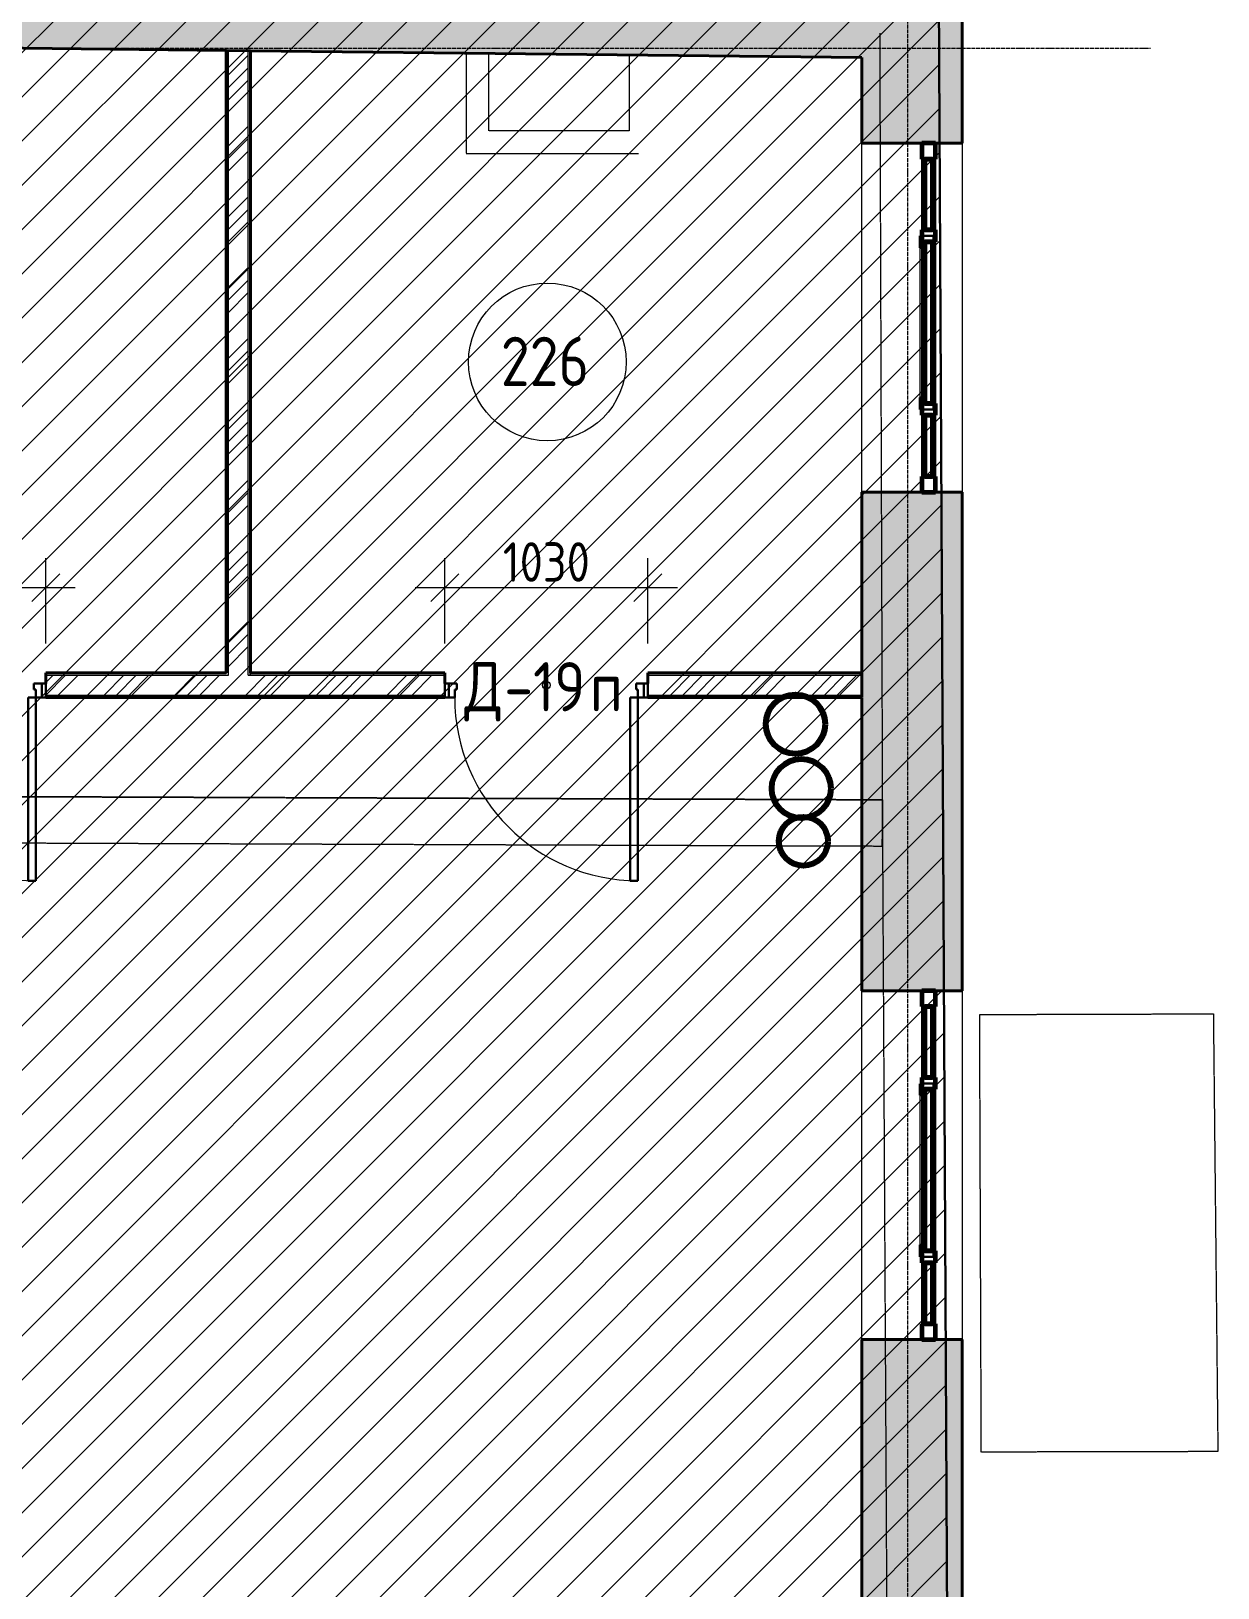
# Model space of a CAD drawing. Header units: millimetres. Extents: x -11886 to 379896, y -8130 to 47743.
# Drawn here: x 159600 to 165622, y 29195 to 37093 of the extents above; entities that cross this region are included whole.
import ezdxf

# ---------------------------------------------------------------- set-up
doc = ezdxf.new("R2010")
doc.units = ezdxf.units.MM
for name, pattern in [('ADSK_Линия сетки', [25, 20, -2.5, 0, -2.5]), ('ADSK_Сверху', [4.5, 3, -1.5]), ('ADSK_Снесено', [4.5, 3, -1.5])]:
    doc.linetypes.add(name, pattern=pattern)
for name, color, linetype, lineweight, true_color in [('_ Окна', 5, 'Continuous', 30, 0x0000ff), ('Витраж', 5, 'Continuous', 18, 0x0000ff), ('Двери', 5, 'Continuous', 18, 0x0000ff), ('Окна', 5, 'Continuous', 18, 0x0000ff), ('Панели витража', 5, 'Continuous', 18, 0x0000ff), ('планы со стояками отопление_dwg', 7, 'Continuous', 9, 0x767676), ('Стены внутренние', 5, 'Continuous', 18, 0x0000ff), ('Стены наружные', 1, 'ADSK_Снесено', 18, 0xff0000), ('Стены штриховка', 5, 'Continuous', 18, 0x0000ff)]:
    doc.layers.add(name, color=color, linetype=linetype, lineweight=lineweight, true_color=true_color)
for name, color, linetype, lineweight in [('Каркас', 7, 'Continuous', 18), ('Марки дверей', 7, 'Continuous', 20), ('Марки помещений', 7, 'Continuous', 20), ('Оси', 7, 'Continuous', 9), ('Перекрытие', 7, 'Continuous', 18), ('Размеры', 7, 'Continuous', 9), ('стояки', 7, 'Continuous', 9)]:
    doc.layers.add(name, color=color, linetype=linetype, lineweight=lineweight)
doc.styles.add('GOST Common_1', font='GOST_Common.ttf', dxfattribs={"width": 0.9, "height": 200})
doc.dimstyles.new('ADSK_Основной_2_мм_Округление_до_1_мм', dxfattribs={"dimscale": 304.8, "dimtxt": 201.142999, "dimasz": 0.463911, "dimexe": 0.492126, "dimexo": 0.492126, "dimgap": 0.098425, "dimtad": 1, "dimdec": 0, "dimdsep": 46, "dimtxsty": 'GOST Common_1', "dimblk1": 'OBLIQUE', "dimblk2": 'OBLIQUE', "dimsah": 1, "dimcen": 0.09, "dimdle": 0.492126, "dimazin": 2, "dimtfac": 1, "dimtdec": 4, "dimtix": 1, "dimtmove": 0, "dimatfit": 3, "dimfxl": 1, "dimtvp": 1, "dimtolj": 1, "dimtzin": 0, "dimlwd": 20, "dimlwe": 20, "dimarcsym": 2})
pattern_1 = [(45, (108139.4, 150), (-179.6051, 179.6051), []), (45, (108202.9, 150), (0, 359.2102), []), (45, (108075.9, 150), (0, 359.2102), [])]

# ---------------------------------------------------------------- blocks, each defined once
blk = doc.blocks.new('Прямоугольный импост - 70х20_60мм-1426008-02 План 2-го этажа маркировочный')
at = {"layer": 'Витраж', "color": 161, "linetype": 'ADSK_Сверху', "true_color": 0xaaaaff}
for p, q in [((55980.5, 30724.7), (55980.5, 30694.7)), ((56050.5, 30724.7), (56050.5, 30694.7)), ((55980.5, 30384.7), (55980.5, 30304.7)), ((56050.5, 30384.7), (56050.5, 30304.7)), ((55980.5, 30304.7), (56050.5, 30304.7))]:
    blk.add_line(p, q, dxfattribs=at)
blk = doc.blocks.new('Прямоугольный импост - 70х20_60мм-1424475-02 План 2-го этажа маркировочный')
at = {"layer": 'Витраж', "color": 161, "linetype": 'ADSK_Сверху', "true_color": 0xaaaaff}
for p, q in [((-80, 35), (0, 35)), ((0, 35), (0, -35)), ((0, -35), (-80, -35))]:
    blk.add_line(p, q, dxfattribs=at)
blk = doc.blocks.new('Прямоугольный импост - 70х20_60мм-1424476-02 План 2-го этажа маркировочный')
at = {"layer": 'Витраж', "color": 161, "linetype": 'ADSK_Сверху', "true_color": 0xaaaaff}
for p, q in [((0, 35), (-80, 35)), ((0, -35), (0, 35)), ((-80, -35), (0, -35))]:
    blk.add_line(p, q, dxfattribs=at)
blk = doc.blocks.new('Прямоугольный импост - 70х20_60мм-1225111-02 План 2-го этажа маркировочный')
at = {"layer": 'Витраж', "color": 161, "linetype": 'ADSK_Сверху', "true_color": 0xaaaaff}
for p, q in [((40165.6, 2434.5), (40135.6, 2434.5)), ((41015.6, 2434.5), (40985.6, 2434.5)), ((40165.6, 2364.5), (40135.6, 2364.5)), ((41015.6, 2364.5), (40985.6, 2364.5))]:
    blk.add_line(p, q, dxfattribs=at)
blk = doc.blocks.new('Витраж-тент со смещением вовне - 60мм 30 сдвиг-1466942-02 План 2-го этажа маркировочный')
at = {"layer": '_ Окна', "color": 161, "linetype": 'ADSK_Сверху', "true_color": 0xaaaaff}
for p, q in [((-440, 25), (-440, -45)), ((-440, 25), (-410, 25)), ((-440, -45), (-440, 25)), ((440, 25), (410, 25)), ((440, -45), (440, 25)), ((440, -45), (440, 25)), ((-380, -45), (-440, -45)), ((-380, -35), (-380, -45)), ((380, -35), (380, -45)), ((380, -45), (440, -45))]:
    blk.add_line(p, q, dxfattribs=at)
at = {"layer": 'Окна', "color": 161, "linetype": 'ADSK_Сверху', "true_color": 0xaaaaff}
blk.add_line((-380, -45), (380, -45), dxfattribs=at)
blk = doc.blocks.new('Прямоугольный импост - 70х20_60мм-1225113-02 План 2-го этажа маркировочный')
at = {"layer": 'Витраж', "color": 161, "linetype": 'ADSK_Сверху', "true_color": 0xaaaaff}
for p, q in [((41045.6, 2434.5), (41015.6, 2434.5)), ((41485.6, 2434.5), (41405.6, 2434.5)), ((41485.6, 2364.5), (41485.6, 2434.5)), ((41045.6, 2364.5), (41015.6, 2364.5)), ((41485.6, 2364.5), (41405.6, 2364.5))]:
    blk.add_line(p, q, dxfattribs=at)
blk = doc.blocks.new('Прямоугольный импост - 70х60мм-1424473-02 План 2-го этажа маркировочный')
at = {"layer": 'Витраж', "color": 161, "linetype": 'ADSK_Сверху', "true_color": 0xaaaaff}
for p, q in [((-30, 35), (30, 35)), ((30, -35), (-30, -35))]:
    blk.add_line(p, q, dxfattribs=at)
blk = doc.blocks.new('Прямоугольный импост - 70х60мм-1225009-02 План 2-го этажа маркировочный')
at = {"layer": 'Витраж', "color": 161, "linetype": 'ADSK_Сверху', "true_color": 0xaaaaff}
for p, q in [((41045.6, 2434.5), (41045.6, 2364.5)), ((41405.6, 2434.5), (41045.6, 2434.5)), ((41405.6, 2364.5), (41405.6, 2434.5)), ((41405.6, 2364.5), (41045.6, 2364.5))]:
    blk.add_line(p, q, dxfattribs=at)
blk = doc.blocks.new('Прямоугольный импост - 70х60мм-1426010-02 План 2-го этажа маркировочный')
at = {"layer": 'Витраж', "color": 161, "linetype": 'ADSK_Сверху', "true_color": 0xaaaaff}
for p, q in [((56050.5, 30694.7), (55980.5, 30694.7)), ((55980.5, 30694.7), (55980.5, 30384.7)), ((56050.5, 30694.7), (56050.5, 30384.7)), ((55980.5, 30384.7), (56050.5, 30384.7))]:
    blk.add_line(p, q, dxfattribs=at)
blk = doc.blocks.new('Прямоугольный импост - 70х60мм-1242018-02 План 2-го этажа маркировочный')
at = {"layer": 'Витраж', "color": 161, "linetype": 'ADSK_Сверху', "true_color": 0xaaaaff}
for p, q in [((40165.6, 2434.5), (40165.6, 2364.5)), ((40985.6, 2434.5), (40165.6, 2434.5)), ((40985.6, 2364.5), (40985.6, 2434.5)), ((40985.6, 2364.5), (40165.6, 2364.5))]:
    blk.add_line(p, q, dxfattribs=at)
blk = doc.blocks.new('Системная панель - _AR_Стекло_40мм_привязка по центру-V168-02 План 2-го этажа маркировочный')
at = {"layer": 'Панели витража', "color": 1, "lineweight": 60, "true_color": 0xff0000}
for p, q in [((180, 20), (-180, 20)), ((-180, 20), (-180, -20)), ((180, -20), (180, 20)), ((-180, -20), (180, -20))]:
    blk.add_line(p, q, dxfattribs=at)
blk = doc.blocks.new('Прямоугольный импост - 70х40_60мм-V8-02 План 2-го этажа маркировочный')
at = {"layer": 'Витраж'}
for p, q in [((41045.6, 2434.5), (41405.6, 2434.5)), ((41045.6, 2364.5), (41405.6, 2364.5))]:
    blk.add_line(p, q, dxfattribs=at)
blk = doc.blocks.new('Прямоугольный импост - 70х20_60мм-V169-02 План 2-го этажа маркировочный')
at = {"layer": 'Витраж', "color": 1, "lineweight": 60, "true_color": 0xff0000}
for p, q in [((-80, 35), (0, 35)), ((-80, -35), (-80, 35)), ((0, 35), (0, -35)), ((0, -35), (-80, -35))]:
    blk.add_line(p, q, dxfattribs=at)
blk = doc.blocks.new('Прямоугольный импост - 70х20_60мм-V170-02 План 2-го этажа маркировочный')
at = {"layer": 'Витраж', "color": 1, "lineweight": 60, "true_color": 0xff0000}
for p, q in [((0, 35), (-80, 35)), ((-80, 35), (-80, -35)), ((0, -35), (0, 35)), ((-80, -35), (0, -35))]:
    blk.add_line(p, q, dxfattribs=at)
blk = doc.blocks.new('Системная панель - _AR_Стекло_40мм_привязка по центру-1426011-02 План 2-го этажа маркировочный')
at = {"layer": 'Панели витража', "color": 1, "lineweight": 60, "true_color": 0xff0000}
for p, q in [((155, 20), (-155, 20)), ((-155, 20), (-155, -20)), ((155, -20), (155, 20)), ((-155, -20), (155, -20))]:
    blk.add_line(p, q, dxfattribs=at)
blk = doc.blocks.new('Прямоугольный импост - 70х40_60мм-1426009-02 План 2-го этажа маркировочный')
at = {"layer": 'Витраж'}
for p, q in [((55980.5, 30384.7), (55980.5, 30694.7)), ((56050.5, 30384.7), (56050.5, 30694.7))]:
    blk.add_line(p, q, dxfattribs=at)
blk = doc.blocks.new('Системная панель - _AR_Стекло_40мм_привязка по центру-V171-02 План 2-го этажа маркировочный')
at = {"layer": 'Панели витража', "color": 1, "lineweight": 60, "true_color": 0xff0000}
for p, q in [((410, 20), (-410, 20)), ((-410, 20), (-410, -20)), ((410, -20), (410, 20)), ((-410, -20), (410, -20))]:
    blk.add_line(p, q, dxfattribs=at)
blk = doc.blocks.new('Прямоугольный импост - 70х40_60мм-V46-02 План 2-го этажа маркировочный')
at = {"layer": 'Витраж'}
for p, q in [((-6006, 11012.9), (-6006, 10192.9)), ((-5936, 11012.9), (-5936, 10192.9))]:
    blk.add_line(p, q, dxfattribs=at)
blk = doc.blocks.new('Прямоугольный импост - 70х60мм-V172-02 План 2-го этажа маркировочный')
at = {"layer": 'Витраж', "color": 1, "lineweight": 60, "true_color": 0xff0000}
for p, q in [((-30, 35), (30, 35)), ((-30, -35), (-30, 35)), ((30, 35), (30, -35)), ((30, -35), (-30, -35))]:
    blk.add_line(p, q, dxfattribs=at)
blk = doc.blocks.new('Системная панель - _AR_Стекло_40мм_привязка по центру-V173-02 План 2-го этажа маркировочный')
at = {"layer": 'Панели витража', "color": 1, "lineweight": 60, "true_color": 0xff0000}
for p, q in [((180, 20), (-180, 20)), ((-180, 20), (-180, -20)), ((180, -20), (180, 20)), ((-180, -20), (180, -20))]:
    blk.add_line(p, q, dxfattribs=at)
blk = doc.blocks.new('Прямоугольный импост - 70х20_60мм-V174-02 План 2-го этажа маркировочный')
at = {"layer": 'Витраж', "color": 1, "lineweight": 60, "true_color": 0xff0000}
for p, q in [((-80, 35), (0, 35)), ((-80, -35), (-80, 35)), ((0, 35), (0, -35)), ((0, -35), (-80, -35))]:
    blk.add_line(p, q, dxfattribs=at)
blk = doc.blocks.new('Прямоугольный импост - 70х20_60мм-V175-02 План 2-го этажа маркировочный')
at = {"layer": 'Витраж', "color": 1, "lineweight": 60, "true_color": 0xff0000}
for p, q in [((0, 35), (-80, 35)), ((-80, 35), (-80, -35)), ((0, -35), (0, 35)), ((-80, -35), (0, -35))]:
    blk.add_line(p, q, dxfattribs=at)
blk = doc.blocks.new('Системная панель - _AR_Стекло_40мм_привязка по центру-V176-02 План 2-го этажа маркировочный')
at = {"layer": 'Панели витража', "color": 1, "lineweight": 60, "true_color": 0xff0000}
for p, q in [((155, 20), (-155, 20)), ((-155, 20), (-155, -20)), ((155, -20), (155, 20)), ((-155, -20), (155, -20))]:
    blk.add_line(p, q, dxfattribs=at)
blk = doc.blocks.new('Системная панель - _AR_Стекло_40мм_привязка по центру-V177-02 План 2-го этажа маркировочный')
at = {"layer": 'Панели витража', "color": 1, "lineweight": 60, "true_color": 0xff0000}
for p, q in [((410, 20), (-410, 20)), ((-410, 20), (-410, -20)), ((410, -20), (410, 20)), ((-410, -20), (410, -20))]:
    blk.add_line(p, q, dxfattribs=at)
blk = doc.blocks.new('Прямоугольный импост - 70х60мм-V178-02 План 2-го этажа маркировочный')
at = {"layer": 'Витраж', "color": 1, "lineweight": 60, "true_color": 0xff0000}
for p, q in [((-30, 35), (30, 35)), ((-30, -35), (-30, 35)), ((30, 35), (30, -35)), ((30, -35), (-30, -35))]:
    blk.add_line(p, q, dxfattribs=at)
blk = doc.blocks.new('AC_Дверь_Однопольная - Д-19п 1030х2200h-1983218-02 План 2-го этажа маркировочный')
at = {"layer": 'Двери', "lineweight": 30}
for p, q in [((-465, 992), (-425, 992)), ((-465, 62), (-465, 992)), ((-425, 992), (-425, 62)), ((-515, 62), (-495, 62)), ((-515, -8), (-515, 62)), ((-495, 62), (-465, 62)), ((-495, -8), (-495, 62)), ((-495, 62), (-495, -8)), ((-425, 62), (-465, 62)), ((-465, 62), (-465, 22)), ((-465, 22), (-455, 22)), ((-455, 22), (-455, -8)), ((455, 22), (465, 22)), ((455, -8), (455, 22)), ((465, 62), (495, 62)), ((465, 22), (465, 62)), ((495, 62), (495, -8)), ((495, 62), (515, 62)), ((495, -8), (495, 62)), ((515, 62), (515, -8)), ((-495, -8), (-515, -8)), ((-455, -8), (-495, -8)), ((495, -8), (455, -8)), ((515, -8), (495, -8))]:
    blk.add_line(p, q, dxfattribs=at)
at = {"layer": 'Двери'}
blk.add_arc((-465, 62), 930, 0, 90, dxfattribs=at)
blk = doc.blocks.new('планы со стояками отопление_dwg-1484427-02 План 2-го этажа маркировочный')
at = {"layer": 'стояки', "color": 6, "lineweight": 80, "true_color": 0xff00ff}
blk.add_circle((228595.6, 271983.7), 149.9, dxfattribs=at)
at = {"layer": 'стояки', "color": 116, "lineweight": 80, "true_color": 0x007f3f}
blk.add_circle((228624.8, 271657), 149.9, dxfattribs=at)
at = {"layer": 'стояки', "color": 246, "lineweight": 80, "true_color": 0x7f001f}
blk.add_circle((228635.6, 271389.8), 124.3, dxfattribs=at)
blk = doc.blocks.new('ADSK_Марка_Помещение_ОдноЗначение - Номер-247393-02 План 2-го этажа маркировочный')
at = {"layer": 'Марки помещений'}
blk.add_circle((0, 0), 4, dxfattribs=at)
blk = doc.blocks.new('_Oblique')
at = {"color": 0, "linetype": 'ByBlock', "lineweight": -2}
blk.add_line((-0.5, -0.5), (0.5, 0.5), dxfattribs=at)
blk = doc.blocks.new('*D1603')
at = {"layer": 'Defpoints', "color": 0, "transparency": 16777216}
for p in [(159674.7, 34269.9), (158644.7, 33837), (159674.7, 33837)]:
    blk.add_point(p, dxfattribs=at)
at = {"layer": 'Размеры', "color": 0, "lineweight": 20, "transparency": 16777216}
for p, q in [((158644.7, 33987), (158644.7, 34419.9)), ((159674.7, 33987), (159674.7, 34419.9)), ((158494.7, 34269.9), (159824.7, 34269.9))]:
    blk.add_line(p, q, dxfattribs=at)
at = {"layer": 'Размеры', "color": 0, "lineweight": 20, "transparency": 16777216, "xscale": 141.4, "yscale": 141.4, "zscale": 141.4, "rotation": 180}
blk.add_blockref('_Oblique', (158644.7, 34269.9), dxfattribs=at)
at = {"layer": 'Размеры', "color": 0, "lineweight": 20, "transparency": 16777216, "xscale": 141.4, "yscale": 141.4, "zscale": 141.4}
blk.add_blockref('_Oblique', (159674.7, 34269.9), dxfattribs=at)
at = {"layer": 'Размеры', "color": 0, "lineweight": 20, "transparency": 16777216, "insert": (159159.7, 34399.9), "char_height": 200, "width": 560.473, "attachment_point": 5, "style": 'GOST Common_1'}
blk.add_mtext('\\A1;1030', dxfattribs=at)
blk = doc.blocks.new('*D1604')
at = {"layer": 'Defpoints', "color": 0, "transparency": 16777216}
for p in [(162729.7, 34269.9), (161699.7, 33837), (162729.7, 33837)]:
    blk.add_point(p, dxfattribs=at)
at = {"layer": 'Размеры', "color": 0, "lineweight": 20, "transparency": 16777216}
for p, q in [((161699.7, 33987), (161699.7, 34419.9)), ((162729.7, 33987), (162729.7, 34419.9)), ((161549.7, 34269.9), (162879.7, 34269.9))]:
    blk.add_line(p, q, dxfattribs=at)
at = {"layer": 'Размеры', "color": 0, "lineweight": 20, "transparency": 16777216, "xscale": 141.4, "yscale": 141.4, "zscale": 141.4, "rotation": 180}
blk.add_blockref('_Oblique', (161699.7, 34269.9), dxfattribs=at)
at = {"layer": 'Размеры', "color": 0, "lineweight": 20, "transparency": 16777216, "xscale": 141.4, "yscale": 141.4, "zscale": 141.4}
blk.add_blockref('_Oblique', (162729.7, 34269.9), dxfattribs=at)
at = {"layer": 'Размеры', "color": 0, "lineweight": 20, "transparency": 16777216, "insert": (162214.7, 34399.9), "char_height": 200, "width": 560.473, "attachment_point": 5, "style": 'GOST Common_1'}
blk.add_mtext('\\A1;1030', dxfattribs=at)
blk = doc.blocks.new('ADSK_Марка_Дверь - Типоразмер_ADSK_Марка-58376-02 План 2-го этажа маркировочный')
at = {"layer": 'Марки дверей', "lineweight": 9}
blk.add_circle((0, 0), 0.2, dxfattribs=at)

msp = doc.modelspace()

# ---------------------------------------------------------------- hatches: boundary and pattern name
at = {"lineweight": 13, "true_color": 0x636466, "transparency": 33554559}
h = msp.add_hatch(dxfattribs=at)
h.set_pattern_fill('ANSI31', color=251, scale=50)
h.set_pattern_definition([(45, (108139.4, 85026.59), (-112.2532, 112.2532), [])])
h.paths.add_polyline_path([(158072.8, 8682.3), (164353.35, 8682.3), (164172.02, 43909.21), (154172.61, 43909.21), (154172.61, 21084.06), (154859.25, 21054.57), (154861.07, 11328.12), (108910.53, 11328.12), (108910.53, 8679.25), (108429.9, 8679.25), (108429.9, 456.79), (116412.4, 422.02), (116412.4, 2336.48), (127112.04, 2336.48), (127112.04, -2582.57), (139475.8, -2582.57), (139475.8, 2335.74), (150176.33, 2256.79), (150176.33, 300.23), (158072.8, 300.23)])
at = {"layer": 'Стены внутренние', "true_color": 0xc0c0c0}
h = msp.add_hatch(color=9, dxfattribs=at)
h.paths.add_polyline_path([(163814.86, 36958.95), (163814.86, 37338.97), (156779.73, 37418.65), (156776.22, 37038.67), (162872.27, 36969.62)])
h.paths.add_polyline_path([(155275.52, 37055.67), (155279.82, 37435.64), (154682.61, 37441.87), (154682.61, 37062.38), (155248.3, 37055.97)])
at = {"layer": 'Стены внутренние', "lineweight": 9}
h = msp.add_hatch(dxfattribs=at)
h.set_pattern_fill('FP_1', color=256, style=0, pattern_type=2)
h.set_pattern_definition(pattern_1)
h.paths.add_polyline_path([(160602.24, 33825.03), (160702.24, 33826.05), (160702.24, 36994.2), (160602.24, 36995.33), (160602.24, 33835.03)])
h = msp.add_hatch(dxfattribs=at)
h.set_pattern_fill('FP_1', color=256, style=0, pattern_type=2)
h.set_pattern_definition(pattern_1)
h.paths.add_polyline_path([(162847.84, 33725.03), (163814.86, 33725.03), (163814.86, 33825.03), (162729.74, 33825.03), (162729.74, 33725.03)])
h.paths.add_polyline_path([(159674.74, 33725.03), (161699.74, 33725.03), (161699.74, 33825.03), (159674.74, 33825.03), (159674.74, 33783.03)])
h.paths.add_polyline_path([(158644.74, 33725.03), (158644.74, 33825.03), (157671.79, 33825.03), (157672.44, 33725.03), (157683.48, 33725.03)])
at = {"layer": 'Стены наружные', "linetype": 'Continuous', "true_color": 0xc0c0c0}
h = msp.add_hatch(color=9, dxfattribs=at)
h.paths.add_polyline_path([(164324.86, 21011.32), (164324.86, 22148.71), (163814.86, 22148.71), (163814.86, 21013.68), (163982.97, 21012.9)])
h.paths.add_polyline_path([(164324.86, 23918.71), (164324.86, 26230.68), (163814.86, 26230.68), (163814.86, 23918.71), (163931.95, 23918.71)])
h.paths.add_polyline_path([(163931.95, 28000.68), (164324.86, 28000.68), (164324.86, 30454.66), (163814.86, 30454.66), (163814.86, 28000.68), (163880.78, 28000.68)])
h.paths.add_polyline_path([(163877.97, 32224.66), (164324.86, 32224.66), (164324.86, 34754.34), (163814.86, 34754.34), (163814.86, 32224.66), (163859.28, 32224.66)])
h.paths.add_polyline_path([(163847.58, 36524.34), (164324.86, 36524.34), (164324.86, 43909.21), (163814.86, 43909.21), (163814.86, 36524.34), (163838.32, 36524.34)])

# ---------------------------------------------------------------- linework, layer by layer
at = {"color": 251, "lineweight": 30, "true_color": 0x636466}
msp.add_lwpolyline([(154172.61, 21084.06), (154172.61, 43909.21), (164172.02, 43909.21), (164353.35, 8682.3), (158072.8, 8682.3), (158072.8, 300.23), (150176.33, 300.23), (150176.33, 2256.79), (139375.37, 2336.48), (139475.8, 2335.74), (139475.8, -2582.57), (127112.04, -2582.57), (127112.04, 2336.48), (116412.4, 2336.48), (116412.4, 422.02), (108429.9, 456.79), (108429.9, 8679.25)], dxfattribs=at)
at = {"layer": 'Каркас', "color": 253, "linetype": 'ADSK_Сверху', "true_color": 0xb2b2b2}
for q in [(157567.7, 33216.27), (163919.91, 33076.01)]:
    msp.add_line((163920.34, 33193.21), q, dxfattribs=at)
at = {"layer": 'Каркас', "color": 253, "linetype": 'ADSK_Сверху', "true_color": 0xaaaaaa}
for p, q in [((157567.7, 33216.27), (163920.34, 33193.21)), ((163919.48, 32958.81), (163920.34, 33193.21)), ((157566.85, 32981.87), (163919.48, 32958.81))]:
    msp.add_line(p, q, dxfattribs=at)
at = {"layer": 'Оси', "linetype": 'ADSK_Линия сетки'}
for p, q in [((164049.31, -4834.79), (164049.31, 44684.79)), ((97053.17, 37006.79), (165281.12, 37006.79))]:
    msp.add_line(p, q, dxfattribs=at)
at = {"layer": 'Перекрытие', "color": 9, "linetype": 'ADSK_Сверху', "true_color": 0xaad4d4}
for p, q in [((163906.17, 37082.4), (163919.91, 33076.01)), ((163919.91, 33076.01), (163984.86, 21116.56))]:
    msp.add_line(p, q, dxfattribs=at)
at = {"layer": 'Перекрытие', "color": 1, "linetype": 'ADSK_Снесено', "true_color": 0xff0000}
for p, q in [((164413.6, 32104.09), (165599.29, 32107.52)), ((164421.85, 29883.76), (164413.6, 32104.09)), ((165599.29, 32107.52), (165622.2, 29886.41)), ((165622.2, 29886.41), (164421.85, 29883.76))]:
    msp.add_line(p, q, dxfattribs=at)
at = {"layer": 'Стены внутренние', "color": 18, "lineweight": 40, "true_color": 0x000000}
for p, q in [((157650.94, 37028.76), (160590.24, 36995.47)), ((160590.24, 36995.47), (160590.24, 33837.03)), ((160712.24, 36994.09), (160592.24, 36995.45)), ((160714.24, 33837.03), (160714.24, 36994.07)), ((160714.24, 36994.07), (163814.86, 36958.95)), ((160590.24, 33837.03), (159674.74, 33837.03)), ((159674.74, 33837.03), (159674.74, 33783.03)), ((161699.74, 33837.03), (160714.24, 33837.03)), ((161699.74, 33783.03), (161699.74, 33837.03)), ((163814.86, 33837.03), (162729.74, 33837.03)), ((162729.74, 33837.03), (162729.74, 33783.03)), ((163814.86, 33715.03), (163814.86, 33835.03)), ((159674.74, 33713.03), (161699.74, 33713.03)), ((162729.74, 33713.03), (163814.86, 33713.03))]:
    msp.add_line(p, q, dxfattribs=at)
at = {"layer": 'Стены внутренние', "color": 18, "linetype": 'ADSK_Сверху', "true_color": 0x000000}
for p, q in [((161808.04, 36981.68), (161808.04, 36471.79)), ((161808.04, 36981.68), (161923.04, 36980.37)), ((161923.04, 36586.79), (161923.04, 36980.37)), ((162634.71, 36972.31), (162634.71, 36586.79)), ((162634.71, 36972.31), (162688.76, 36971.7)), ((162634.71, 36586.79), (161923.04, 36586.79)), ((161808.04, 36471.79), (162681.98, 36471.79))]:
    msp.add_line(p, q, dxfattribs=at)
at = {"layer": 'Стены наружные', "color": 18, "linetype": 'Continuous', "lineweight": 40, "true_color": 0x000000}
for p, q in [((164324.86, 36524.34), (164324.86, 43909.21)), ((163814.86, 36958.95), (163814.86, 36524.34)), ((163814.86, 36524.34), (164324.86, 36524.34)), ((164324.86, 34754.34), (163814.86, 34754.34)), ((163814.86, 34754.34), (163814.86, 33837.03)), ((164324.86, 32224.66), (164324.86, 34754.34)), ((163814.86, 33713.03), (163814.86, 32224.66)), ((163814.86, 32224.66), (164324.86, 32224.66)), ((164324.86, 30454.66), (163814.86, 30454.66)), ((163814.86, 30454.66), (163814.86, 28000.68)), ((164324.86, 28000.68), (164324.86, 30454.66))]:
    msp.add_line(p, q, dxfattribs=at)
at = {"layer": 'Стены наружные', "color": 18, "linetype": 'Continuous', "true_color": 0x000000}
for p, q in [((163814.86, 34754.34), (163814.86, 36524.34)), ((164324.86, 36524.34), (164324.86, 34754.34)), ((163814.86, 30454.66), (163814.86, 32224.66)), ((164324.86, 32224.66), (164324.86, 30454.66))]:
    msp.add_line(p, q, dxfattribs=at)
at = {"layer": 'Стены штриховка'}
for p, q in [((160592.24, 36995.45), (160590.24, 36995.47)), ((160592.24, 33835.03), (160592.24, 36995.45)), ((160602.24, 33825.03), (160602.24, 36995.33)), ((160702.24, 33825.03), (160702.24, 36994.2)), ((160714.24, 36994.07), (160712.24, 36994.09)), ((160712.24, 33825.03), (160712.24, 36994.09)), ((159674.74, 33835.03), (160592.24, 33835.03)), ((159674.74, 33825.03), (160602.24, 33825.03)), ((160702.24, 33825.03), (161699.74, 33825.03)), ((160714.24, 33825.03), (160714.24, 33837.03)), ((160714.24, 33835.03), (161699.74, 33835.03)), ((162729.74, 33835.03), (163814.86, 33835.03)), ((162729.74, 33825.03), (163814.86, 33825.03)), ((163814.86, 33835.03), (163814.86, 33837.03)), ((159674.74, 33725.03), (161699.74, 33725.03)), ((159674.74, 33715.03), (161699.74, 33715.03)), ((162729.74, 33725.03), (163814.86, 33725.03)), ((162729.74, 33715.03), (163814.86, 33715.03)), ((163814.86, 33713.03), (163814.86, 33715.03))]:
    msp.add_line(p, q, dxfattribs=at)

# ---------------------------------------------------------------- block references
at = {"layer": '_ Окна', "color": 161, "linetype": 'ADSK_Сверху', "true_color": 0xaaaaff, "rotation": 270.0000000000002}
for p in [(164154.86, 35614.34), (164154.86, 31314.66)]:
    msp.add_blockref('Витраж-тент со смещением вовне - 60мм 30 сдвиг-1466942-02 План 2-го этажа маркировочный', p, dxfattribs=at)
at = {"layer": 'Витраж', "color": 161, "linetype": 'ADSK_Сверху', "true_color": 0xaaaaff}
for name, p, rotation in [('Прямоугольный импост - 70х20_60мм-1424476-02 План 2-го этажа маркировочный', (164154.86, 36524.34), 90.00000000000024), ('Прямоугольный импост - 70х20_60мм-1225113-02 План 2-го этажа маркировочный', (166554.36, -4961.29), 90), ('Прямоугольный импост - 70х60мм-1225009-02 План 2-го этажа маркировочный', (166554.36, -4961.29), 90), ('Прямоугольный импост - 70х20_60мм-1225111-02 План 2-го этажа маркировочный', (166554.36, -4961.29), 90.00000000000058), ('Прямоугольный импост - 70х60мм-1242018-02 План 2-го этажа маркировочный', (166554.36, -4961.29), 90.00000000000058), ('Прямоугольный импост - 70х20_60мм-1424476-02 План 2-го этажа маркировочный', (164154.86, 32224.66), 90.00000000000024), ('Прямоугольный импост - 70х20_60мм-1225113-02 План 2-го этажа маркировочный', (166554.36, -9260.97), 90), ('Прямоугольный импост - 70х60мм-1225009-02 План 2-го этажа маркировочный', (166554.36, -9260.97), 90), ('Прямоугольный импост - 70х20_60мм-1225111-02 План 2-го этажа маркировочный', (166554.36, -9260.97), 90.00000000000058), ('Прямоугольный импост - 70х60мм-1242018-02 План 2-го этажа маркировочный', (166554.36, -9260.97), 90.00000000000058)]:
    msp.add_blockref(name, p, dxfattribs=dict(at, rotation=rotation))
at = {"layer": 'Витраж'}
for name, p, rotation in [('Прямоугольный импост - 70х20_60мм-V175-02 План 2-го этажа маркировочный', (164154.86, 36524.34), 90.00000000000024), ('Прямоугольный импост - 70х40_60мм-V8-02 План 2-го этажа маркировочный', (166554.36, -4961.29), 90), ('Прямоугольный импост - 70х40_60мм-V46-02 План 2-го этажа маркировочный', (158183.81, 46217.22), 180), ('Прямоугольный импост - 70х20_60мм-V170-02 План 2-го этажа маркировочный', (164154.86, 32224.66), 90.00000000000024), ('Прямоугольный импост - 70х40_60мм-V8-02 План 2-го этажа маркировочный', (166554.36, -9260.97), 90), ('Прямоугольный импост - 70х40_60мм-V46-02 План 2-го этажа маркировочный', (158183.81, 41917.54), 180)]:
    msp.add_blockref(name, p, dxfattribs=dict(at, rotation=rotation))
at = {"layer": 'Витраж', "color": 161, "linetype": 'ADSK_Сверху', "true_color": 0xaaaaff, "extrusion": (0, 0, -1), "rotation": 269.9999999999997}
for name, p in [('Прямоугольный импост - 70х60мм-1424473-02 План 2-го этажа маркировочный', (-164154.86, 36054.34)), ('Прямоугольный импост - 70х60мм-1424473-02 План 2-го этажа маркировочный', (-164154.86, 35174.34)), ('Прямоугольный импост - 70х20_60мм-1424475-02 План 2-го этажа маркировочный', (-164154.86, 34754.34)), ('Прямоугольный импост - 70х60мм-1424473-02 План 2-го этажа маркировочный', (-164154.86, 31754.66)), ('Прямоугольный импост - 70х60мм-1424473-02 План 2-го этажа маркировочный', (-164154.86, 30874.66)), ('Прямоугольный импост - 70х20_60мм-1424475-02 План 2-го этажа маркировочный', (-164154.86, 30454.66))]:
    msp.add_blockref(name, p, dxfattribs=at)
at = {"layer": 'Витраж', "extrusion": (0, 0, -1), "rotation": 269.9999999999997}
for name, p in [('Прямоугольный импост - 70х60мм-V178-02 План 2-го этажа маркировочный', (-164154.86, 36054.34)), ('Прямоугольный импост - 70х60мм-V178-02 План 2-го этажа маркировочный', (-164154.86, 35174.34)), ('Прямоугольный импост - 70х20_60мм-V174-02 План 2-го этажа маркировочный', (-164154.86, 34754.34)), ('Прямоугольный импост - 70х60мм-V172-02 План 2-го этажа маркировочный', (-164154.86, 31754.66)), ('Прямоугольный импост - 70х60мм-V172-02 План 2-го этажа маркировочный', (-164154.86, 30874.66)), ('Прямоугольный импост - 70х20_60мм-V169-02 План 2-го этажа маркировочный', (-164154.86, 30454.66))]:
    msp.add_blockref(name, p, dxfattribs=at)
at = {"layer": 'Витраж', "color": 161, "linetype": 'ADSK_Сверху', "true_color": 0xaaaaff}
for name, p in [('Прямоугольный импост - 70х20_60мм-1426008-02 План 2-го этажа маркировочный', (108139.4, 4449.68)), ('Прямоугольный импост - 70х60мм-1426010-02 План 2-го этажа маркировочный', (108139.4, 4449.68)), ('Прямоугольный импост - 70х20_60мм-1426008-02 План 2-го этажа маркировочный', (108139.4, 150)), ('Прямоугольный импост - 70х60мм-1426010-02 План 2-го этажа маркировочный', (108139.4, 150))]:
    msp.add_blockref(name, p, dxfattribs=at)
at = {"layer": 'Витраж'}
for p in [(108139.4, 4449.68), (108139.4, 150)]:
    msp.add_blockref('Прямоугольный импост - 70х40_60мм-1426009-02 План 2-го этажа маркировочный', p, dxfattribs=at)
at = {"layer": 'Двери', "rotation": 180}
for p in [(159159.74, 33775.03), (162214.74, 33775.03)]:
    msp.add_blockref('AC_Дверь_Однопольная - Д-19п 1030х2200h-1983218-02 План 2-го этажа маркировочный', p, dxfattribs=at)
at = {"layer": 'Марки дверей', "xscale": 99.99999999999993, "yscale": 99.99999999999993, "zscale": 99.99999999999993}
msp.add_blockref('ADSK_Марка_Дверь - Типоразмер_ADSK_Марка-58376-02 План 2-го этажа маркировочный', (162214.74, 33775.03), dxfattribs=at)
at = {"layer": 'Марки помещений', "xscale": 99.99999999999993, "yscale": 99.99999999999993, "zscale": 99.99999999999993}
msp.add_blockref('ADSK_Марка_Помещение_ОдноЗначение - Номер-247393-02 План 2-го этажа маркировочный', (162219.63, 35414.93), dxfattribs=at)
at = {"layer": 'Панели витража', "rotation": 270.0000000000002}
for name, p in [('Системная панель - _AR_Стекло_40мм_привязка по центру-V173-02 План 2-го этажа маркировочный', (164154.86, 36264.34)), ('Системная панель - _AR_Стекло_40мм_привязка по центру-V177-02 План 2-го этажа маркировочный', (164154.86, 35614.34)), ('Системная панель - _AR_Стекло_40мм_привязка по центру-V176-02 План 2-го этажа маркировочный', (164154.86, 34989.34)), ('Системная панель - _AR_Стекло_40мм_привязка по центру-V168-02 План 2-го этажа маркировочный', (164154.86, 31964.66)), ('Системная панель - _AR_Стекло_40мм_привязка по центру-V171-02 План 2-го этажа маркировочный', (164154.86, 31314.66)), ('Системная панель - _AR_Стекло_40мм_привязка по центру-1426011-02 План 2-го этажа маркировочный', (164154.86, 30689.66))]:
    msp.add_blockref(name, p, dxfattribs=at)
at = {"layer": 'планы со стояками отопление_dwg', "color": 6, "true_color": 0xff00ff}
msp.add_blockref('планы со стояками отопление_dwg-1484427-02 План 2-го этажа маркировочный', (-65116.64, -238406.38), dxfattribs=at)

# ---------------------------------------------------------------- texts
at = {"layer": 'Марки дверей', "lineweight": 9, "char_height": 250, "attachment_point": 1, "style": 'GOST Common_1'}
for s, insert, width in [('\\fGOST Common|b0|i0|c204|p34|;\\W.9;Д', (161798.77, 33892.05), 245.3164), ('-19', (162001.17, 33892.05), 526.7087), ('\\fGOST Common|b0|i0|c204|p34|;\\W.9;п', (162435.75, 33892.05), 194.8101)]:
    msp.add_mtext(s, dxfattribs=dict(at, insert=insert, width=width))
at = {"layer": 'Марки помещений', "lineweight": 9, "insert": (161983.37, 35542.66), "char_height": 250, "width": 584.4302, "attachment_point": 1, "style": 'GOST Common_1'}
msp.add_mtext('226', dxfattribs=at)

# ---------------------------------------------------------------- dimensions: what is measured, and where the dimension line sits
at = {"layer": 'Размеры', "lineweight": 20}
for base, p1, p2, picture, middle in [((159674.74, 34269.88), (158644.74, 33837.03), (159674.74, 33837.03), '*D1603', (159159.74, 34399.88)), ((162729.74, 34269.88), (161699.74, 33837.03), (162729.74, 33837.03), '*D1604', (162214.74, 34399.88))]:
    dim = msp.add_linear_dim(base=base, p1=p1, p2=p2, dimstyle='ADSK_Основной_2_мм_Округление_до_1_мм', override={"dimpost": '<>', "dimfxl": 1030}, dxfattribs=at)
    dim.commit()
    dim.dimension.update_dxf_attribs({"geometry": picture, "text_midpoint": middle})

doc.saveas('drawing.dxf')
